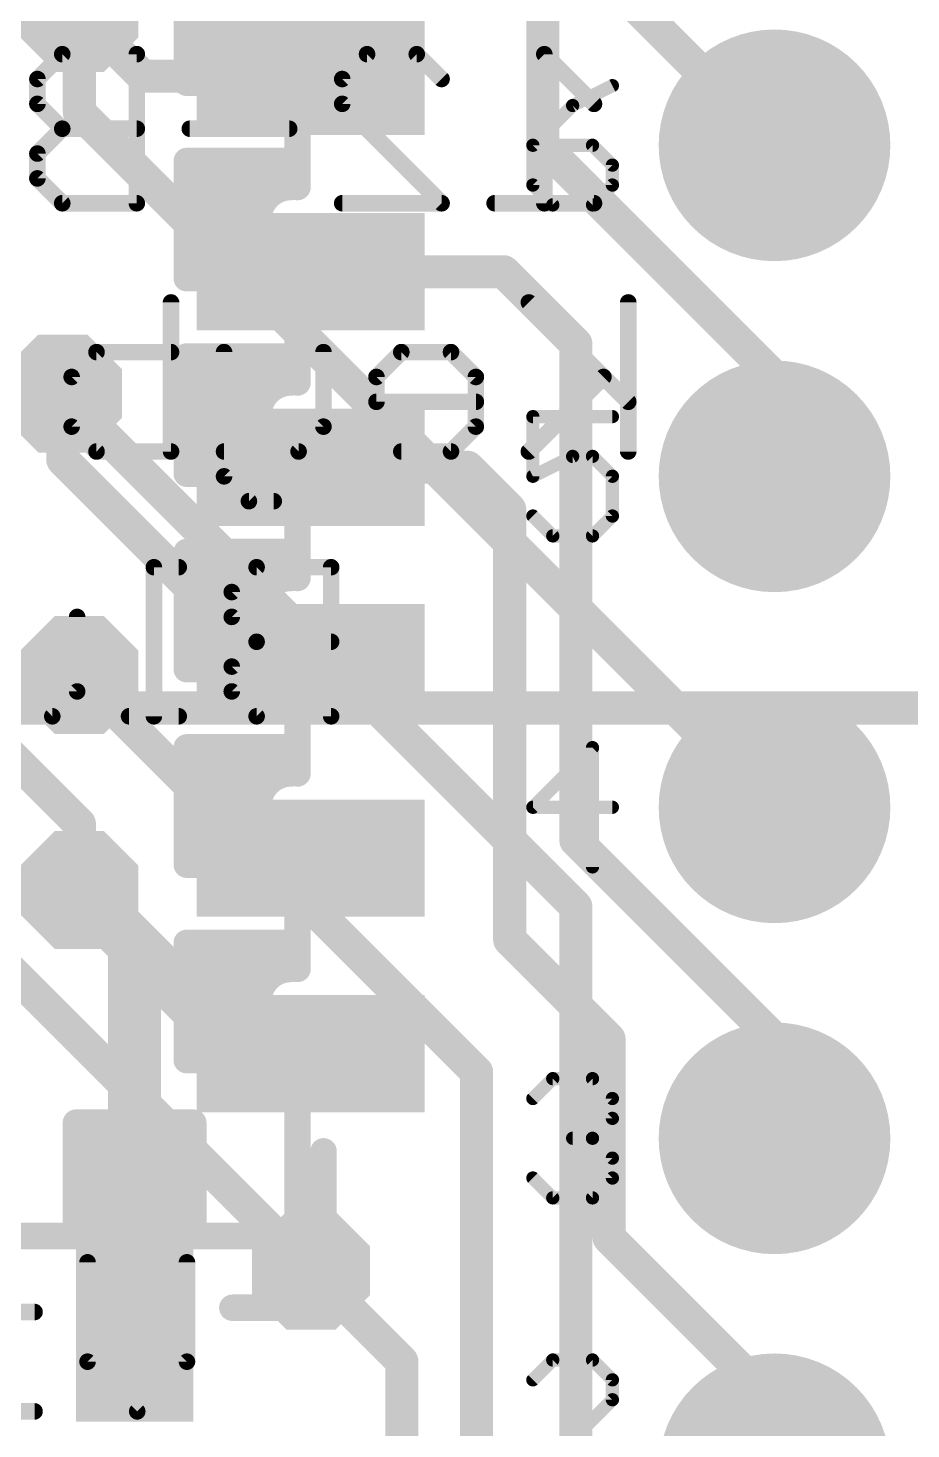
# Model space of a CAD drawing. Extents: x -8.4 to 31.7, y -7.2 to 47.3.
# Drawn here: x 15.86 to 22.64, y 10.47 to 21.22 of the extents above; entities that cross this region are included whole.
import ezdxf

# ---------------------------------------------------------------- set-up
doc = ezdxf.new("R2010")
doc.units = 0
for name, color, linetype in [('1', 12, 'CONTINUOUS'), ('16', 132, 'CONTINUOUS'), ('17', 110, 'CONTINUOUS'), ('18', 110, 'CONTINUOUS'), ('21', 4, 'CONTINUOUS'), ('22', 6, 'CONTINUOUS'), ('51', 253, 'CONTINUOUS')]:
    doc.layers.add(name, color=color, linetype=linetype)

# ---------------------------------------------------------------- blocks, each defined once
blk = doc.blocks.new('RECT')
blk.add_solid([(-0.5, -0.5), (0.5, -0.5), (-0.5, 0.5), (0.5, 0.5)])
blk = doc.blocks.new('ROUNDP')
at = {"const_width": 0.5}
blk.add_lwpolyline([(0, -0.25, 1), (0, 0.25, 1), (0, -0.25)], format="xyb", dxfattribs=at)
blk = doc.blocks.new('OCTAGONV')
at = {"const_width": 0.5}
blk.add_lwpolyline([(-0.25, -0.1036), (-0.25, 0.1036), (-0.1036, 0.25), (0.1036, 0.25), (0.25, 0.1036), (0.25, -0.1036), (0.1036, -0.25), (-0.1036, -0.25), (-0.25, -0.1036), (-0.25, 0.1036)], dxfattribs=at)

msp = doc.modelspace()

# ---------------------------------------------------------------- linework, layer by layer
at = {"layer": '1'}
for points, const_width in [([(19.812, 21.844), (19.812, 20.32)], 0.254), ([(20.32, 21.59), (21.59, 20.32)], 0.254), ([(16.742, 20.85), (16.256, 21.336)], 0.254), ([(18.03, 20.85), (16.742, 20.85)], 0.254), ([(19.812, 20.32), (21.59, 18.542)], 0.254), ([(18.03, 19.35), (19.512, 19.35)], 0.254), ([(19.512, 19.35), (20.066, 18.796)], 0.254), ([(20.066, 18.796), (20.066, 14.986)], 0.254), ([(21.59, 18.542), (21.59, 17.78)], 0.254), ([(16.129, 18.415), (16.129, 17.907)], 0.254), ([(16.129, 17.907), (17.686, 16.35)], 0.254), ([(18.03, 17.85), (19.234, 17.85)], 0.254), ([(19.234, 17.85), (19.558, 17.526)], 0.254), ([(19.558, 17.526), (19.558, 14.224)], 0.254), ([(17.686, 16.35), (18.03, 16.35)], 0.254), ([(16.256, 16.256), (17.662, 14.85)], 0.254), ([(20.066, 14.986), (21.59, 13.462)], 0.254), ([(17.662, 14.85), (18.03, 14.85)], 0.254), ([(16.68, 14.181), (16.256, 14.605)], 0.4064), ([(16.68, 11.4), (16.68, 14.181)], 0.4064), ([(16.68, 14.181), (17.511, 13.35)], 0.4064), ([(19.558, 14.224), (20.32, 13.462)], 0.254), ([(17.511, 13.35), (18.03, 13.35)], 0.4064), ([(20.32, 13.462), (20.32, 11.938)], 0.254), ([(21.59, 13.462), (21.59, 12.7)], 0.254), ([(20.32, 11.938), (21.59, 10.668)], 0.254), ([(18.034, 11.684), (18.73, 10.988)], 0.254), ([(18.73, 10.988), (18.73, 9.398)], 0.254), ([(21.59, 10.668), (21.59, 10.16)], 0.254)]:
    msp.add_lwpolyline(points, dxfattribs=dict(at, const_width=const_width))
for points, const_width in [([(16.742, 20.9135, 1), (16.742, 20.7865)], 0.127), ([(18.03, 20.7865, 1), (18.03, 20.9135)], 0.127), ([(16.6971, 20.8051, 1), (16.7869, 20.8949)], 0.127), ([(19.8569, 20.3649, 1), (19.7671, 20.2751)], 0.127), ([(21.5451, 20.2751, 1), (21.6349, 20.3649)], 0.127), ([(19.7485, 20.32, 1), (19.8755, 20.32)], 0.127), ([(18.03, 19.4135, 1), (18.03, 19.2865)], 0.127), ([(19.5569, 19.3949, 1), (19.4671, 19.3051)], 0.127), ([(19.512, 19.2865, 1), (19.512, 19.4135)], 0.127), ([(20.1295, 18.796, 1), (20.0025, 18.796)], 0.127), ([(20.0211, 18.7511, 1), (20.1109, 18.8409)], 0.127), ([(21.6535, 18.542, 1), (21.5265, 18.542)], 0.127), ([(21.5451, 18.4971, 1), (21.6349, 18.5869)], 0.127), ([(16.1925, 18.415, 1), (16.0655, 18.415)], 0.127), ([(16.1739, 17.9519, 1), (16.0841, 17.8621)], 0.127), ([(16.0655, 17.907, 1), (16.1925, 17.907)], 0.127), ([(18.03, 17.9135, 1), (18.03, 17.7865)], 0.127), ([(19.2789, 17.8949, 1), (19.1891, 17.8051)], 0.127), ([(19.234, 17.7865, 1), (19.234, 17.9135)], 0.127), ([(21.5265, 17.78, 1), (21.6535, 17.78)], 0.127), ([(19.6215, 17.526, 1), (19.4945, 17.526)], 0.127), ([(19.5131, 17.4811, 1), (19.6029, 17.5709)], 0.127), ([(17.686, 16.4135, 1), (17.686, 16.2865)], 0.127), ([(17.6411, 16.3051, 1), (17.7309, 16.3949)], 0.127), ([(18.03, 16.2865, 1), (18.03, 16.4135)], 0.127), ([(16.3009, 16.3009, 1), (16.2111, 16.2111)], 0.127), ([(20.1109, 15.0309, 1), (20.0211, 14.9411)], 0.127), ([(17.662, 14.9135, 1), (17.662, 14.7865)], 0.127), ([(17.6171, 14.8051, 1), (17.7069, 14.8949)], 0.127), ([(18.03, 14.7865, 1), (18.03, 14.9135)], 0.127), ([(20.0025, 14.986, 1), (20.1295, 14.986)], 0.127), ([(16.3278, 14.6768, 1), (16.1842, 14.5332)], 0.2032), ([(16.7816, 14.181, 1), (16.5784, 14.181)], 0.2032), ([(16.7518, 14.2528, 1), (16.6082, 14.1092)], 0.2032), ([(16.6082, 14.1092, 1), (16.7518, 14.2528)], 0.2032), ([(19.6029, 14.2689, 1), (19.5131, 14.1791)], 0.127), ([(19.4945, 14.224, 1), (19.6215, 14.224)], 0.127), ([(17.511, 13.4516, 1), (17.511, 13.2484)], 0.2032), ([(18.03, 13.2484, 1), (18.03, 13.4516)], 0.2032), ([(20.3835, 13.462, 1), (20.2565, 13.462)], 0.127), ([(20.2751, 13.4171, 1), (20.3649, 13.5069)], 0.127), ([(21.6535, 13.462, 1), (21.5265, 13.462)], 0.127), ([(21.5451, 13.4171, 1), (21.6349, 13.5069)], 0.127), ([(17.4392, 13.2782, 1), (17.5828, 13.4218)], 0.2032), ([(21.5265, 12.7, 1), (21.6535, 12.7)], 0.127), ([(20.3649, 11.9829, 1), (20.2751, 11.8931)], 0.127), ([(20.2565, 11.938, 1), (20.3835, 11.938)], 0.127), ([(18.0789, 11.7289, 1), (17.9891, 11.6391)], 0.127), ([(16.5784, 11.4, 1), (16.7816, 11.4)], 0.2032), ([(18.7935, 10.988, 1), (18.6665, 10.988)], 0.127), ([(18.6851, 10.9431, 1), (18.7749, 11.0329)], 0.127), ([(21.6535, 10.668, 1), (21.5265, 10.668)], 0.127), ([(21.5451, 10.6231, 1), (21.6349, 10.7129)], 0.127)]:
    msp.add_lwpolyline(points, format="xyb", dxfattribs=dict(at, const_width=const_width))
at = {"layer": '16', "const_width": 0.254}
for points in [[(16.256, 21.336), (16.256, 20.574)], [(16.256, 20.574), (21.59, 15.24)], [(16.129, 18.415), (20.066, 14.478)], [(16.256, 16.256), (19.304, 13.208)], [(23.622, 16.002), (0.254, 16.002)], [(15.621, 15.748), (16.256, 15.113)], [(16.256, 15.113), (16.256, 14.605)], [(20.066, 14.478), (20.066, 9.652)], [(15.367, 14.351), (18.034, 11.684)], [(19.304, 13.208), (19.304, 7.366)]]:
    msp.add_lwpolyline(points, dxfattribs=at)
at = {"layer": '16', "const_width": 0.127}
for points in [[(16.3009, 20.6189, 1), (16.2111, 20.5291)], [(16.1925, 20.574, 1), (16.3195, 20.574)], [(16.1739, 18.4599, 1), (16.0841, 18.3701)], [(16.3009, 16.3009, 1), (16.2111, 16.2111)], [(21.5451, 15.1951, 1), (21.6349, 15.2849)], [(16.3195, 15.113, 1), (16.1925, 15.113)], [(16.2111, 15.0681, 1), (16.3009, 15.1579)], [(16.1925, 14.605, 1), (16.3195, 14.605)], [(20.1295, 14.478, 1), (20.0025, 14.478)], [(20.0211, 14.4331, 1), (20.1109, 14.5229)], [(19.3675, 13.208, 1), (19.2405, 13.208)], [(19.2591, 13.1631, 1), (19.3489, 13.2529)], [(17.9891, 11.6391, 1), (18.0789, 11.7289)]]:
    msp.add_lwpolyline(points, format="xyb", dxfattribs=at)
at = {"layer": '21'}
for points, const_width in [([(20.3459, 20.778), (20.0409, 20.6255)], 0.1016), ([(20.0409, 20.6255), (19.7358, 20.3204)], 0.1016), ([(19.7358, 20.3204), (19.7358, 20.0153)], 0.1016), ([(20.1934, 20.3204), (19.7358, 20.3204)], 0.1016), ([(20.3459, 20.1679), (20.1934, 20.3204)], 0.1016), ([(20.3459, 20.0153), (20.3459, 20.1679)], 0.1016), ([(19.7358, 20.0153), (19.8883, 19.8628)], 0.1016), ([(20.1934, 19.8628), (20.3459, 20.0153)], 0.1016), ([(19.8883, 19.8628), (20.1934, 19.8628)], 0.1016), ([(20.3459, 18.238), (19.7358, 18.238)], 0.1016), ([(19.7358, 18.238), (19.7358, 17.7804)], 0.1016), ([(19.7358, 17.7804), (20.0409, 17.9329)], 0.1016), ([(20.0409, 17.9329), (20.1934, 17.9329)], 0.1016), ([(20.1934, 17.9329), (20.3459, 17.7804)], 0.1016), ([(20.3459, 17.7804), (20.3459, 17.4753)], 0.1016), ([(19.8883, 17.3228), (19.7358, 17.4753)], 0.1016), ([(20.3459, 17.4753), (20.1934, 17.3228)], 0.1016), ([(20.1934, 17.3228), (19.8883, 17.3228)], 0.1016), ([(20.1934, 15.698), (19.7358, 15.2404)], 0.1016), ([(20.1934, 14.7828), (20.1934, 15.698)], 0.1016), ([(19.7358, 15.2404), (20.3459, 15.2404)], 0.1016), ([(19.7358, 13.0055), (19.8883, 13.158)], 0.1016), ([(19.8883, 13.158), (20.1934, 13.158)], 0.1016), ([(20.1934, 13.158), (20.3459, 13.0055)], 0.1016), ([(20.3459, 13.0055), (20.3459, 12.8529)], 0.1016), ([(20.3459, 12.8529), (20.1934, 12.7004)], 0.1016), ([(18.13, 12.6), (18.13, 11.4)], 0.2032), ([(20.1934, 12.7004), (20.0409, 12.7004)], 0.1016), ([(20.1934, 12.7004), (20.3459, 12.5479)], 0.1016), ([(20.3459, 12.5479), (20.3459, 12.3953)], 0.1016), ([(19.8883, 12.2428), (19.7358, 12.3953)], 0.1016), ([(20.3459, 12.3953), (20.1934, 12.2428)], 0.1016), ([(20.1934, 12.2428), (19.8883, 12.2428)], 0.1016), ([(18.13, 11.4), (17.43, 11.4)], 0.2032), ([(19.8883, 10.999), (19.7358, 10.8465)], 0.1016), ([(20.1934, 10.999), (19.8883, 10.999)], 0.1016), ([(20.3459, 10.8465), (20.1934, 10.999)], 0.1016), ([(20.3459, 10.6939), (20.3459, 10.8465)], 0.1016), ([(19.7358, 10.0838), (20.3459, 10.6939)], 0.1016)]:
    msp.add_lwpolyline(points, dxfattribs=dict(at, const_width=const_width))
for points, const_width in [([(20.3573, 20.7553, 1), (20.3346, 20.8007)], 0.0508), ([(20.0295, 20.6482, 1), (20.0522, 20.6027)], 0.0508), ([(20.0588, 20.6075, 1), (20.0229, 20.6434)], 0.0508), ([(19.7178, 20.3384, 1), (19.7538, 20.3024)], 0.0508), ([(19.7612, 20.3204, 1), (19.7104, 20.3204)], 0.0508), ([(19.7358, 20.3458, 1), (19.7358, 20.295)], 0.0508), ([(20.2114, 20.3384, 1), (20.1754, 20.3024)], 0.0508), ([(20.1934, 20.295, 1), (20.1934, 20.3458)], 0.0508), ([(20.3713, 20.1679, 1), (20.3205, 20.1679)], 0.0508), ([(20.328, 20.1499, 1), (20.3639, 20.1858)], 0.0508), ([(19.7538, 20.0333, 1), (19.7178, 19.9974)], 0.0508), ([(19.7104, 20.0153, 1), (19.7612, 20.0153)], 0.0508), ([(20.3205, 20.0153, 1), (20.3713, 20.0153)], 0.0508), ([(20.3639, 19.9974, 1), (20.328, 20.0333)], 0.0508), ([(19.8883, 19.8882, 1), (19.8883, 19.8374)], 0.0508), ([(19.8704, 19.8448, 1), (19.9063, 19.8808)], 0.0508), ([(20.1754, 19.8808, 1), (20.2114, 19.8448)], 0.0508), ([(20.1934, 19.8374, 1), (20.1934, 19.8882)], 0.0508), ([(19.7358, 18.2634, 1), (19.7358, 18.2126)], 0.0508), ([(19.7612, 18.238, 1), (19.7104, 18.238)], 0.0508), ([(20.3459, 18.2126, 1), (20.3459, 18.2634)], 0.0508), ([(20.0409, 17.9583, 1), (20.0409, 17.9075)], 0.0508), ([(20.0522, 17.9102, 1), (20.0295, 17.9556)], 0.0508), ([(20.2114, 17.9509, 1), (20.1754, 17.915)], 0.0508), ([(20.1934, 17.9075, 1), (20.1934, 17.9583)], 0.0508), ([(19.7244, 17.8031, 1), (19.7472, 17.7577)], 0.0508), ([(19.7104, 17.7804, 1), (19.7612, 17.7804)], 0.0508), ([(20.3713, 17.7804, 1), (20.3205, 17.7804)], 0.0508), ([(20.328, 17.7624, 1), (20.3639, 17.7984)], 0.0508), ([(19.7538, 17.4933, 1), (19.7178, 17.4574)], 0.0508), ([(20.3639, 17.4574, 1), (20.328, 17.4933)], 0.0508), ([(20.3205, 17.4753, 1), (20.3713, 17.4753)], 0.0508), ([(19.8883, 17.3482, 1), (19.8883, 17.2974)], 0.0508), ([(19.8704, 17.3048, 1), (19.9063, 17.3408)], 0.0508), ([(20.1754, 17.3408, 1), (20.2114, 17.3048)], 0.0508), ([(20.1934, 17.2974, 1), (20.1934, 17.3482)], 0.0508), ([(20.2188, 15.698, 1), (20.168, 15.698)], 0.0508), ([(20.2114, 15.68, 1), (20.1754, 15.7159)], 0.0508), ([(19.7178, 15.2584, 1), (19.7538, 15.2224)], 0.0508), ([(19.7358, 15.2658, 1), (19.7358, 15.215)], 0.0508), ([(20.3459, 15.215, 1), (20.3459, 15.2658)], 0.0508), ([(20.168, 14.7828, 1), (20.2188, 14.7828)], 0.0508), ([(19.8883, 13.1834, 1), (19.8883, 13.1326)], 0.0508), ([(19.9063, 13.14, 1), (19.8704, 13.1759)], 0.0508), ([(20.2114, 13.1759, 1), (20.1754, 13.14)], 0.0508), ([(20.1934, 13.1326, 1), (20.1934, 13.1834)], 0.0508), ([(19.7178, 13.0234, 1), (19.7538, 12.9875)], 0.0508), ([(20.3713, 13.0055, 1), (20.3205, 13.0055)], 0.0508), ([(20.328, 12.9875, 1), (20.3639, 13.0234)], 0.0508), ([(20.3639, 12.835, 1), (20.328, 12.8709)], 0.0508), ([(20.3205, 12.8529, 1), (20.3713, 12.8529)], 0.0508), ([(18.1808, 12.6, 1), (18.0792, 12.6)], 0.1016), ([(20.0409, 12.7258, 1), (20.0409, 12.675)], 0.0508), ([(20.2114, 12.7184, 1), (20.1754, 12.6824)], 0.0508), ([(20.1754, 12.7184, 1), (20.2114, 12.6824)], 0.0508), ([(20.1934, 12.675, 1), (20.1934, 12.7258)], 0.0508), ([(20.3713, 12.5479, 1), (20.3205, 12.5479)], 0.0508), ([(20.328, 12.5299, 1), (20.3639, 12.5658)], 0.0508), ([(19.7538, 12.4133, 1), (19.7178, 12.3774)], 0.0508), ([(20.3205, 12.3953, 1), (20.3713, 12.3953)], 0.0508), ([(20.3639, 12.3774, 1), (20.328, 12.4133)], 0.0508), ([(19.8883, 12.2682, 1), (19.8883, 12.2174)], 0.0508), ([(19.8704, 12.2248, 1), (19.9063, 12.2608)], 0.0508), ([(20.1754, 12.2608, 1), (20.2114, 12.2248)], 0.0508), ([(20.1934, 12.2174, 1), (20.1934, 12.2682)], 0.0508), ([(17.43, 11.4508, 1), (17.43, 11.3492)], 0.1016), ([(18.0792, 11.4, 1), (18.1808, 11.4)], 0.1016), ([(18.13, 11.3492, 1), (18.13, 11.4508)], 0.1016), ([(19.8883, 11.0244, 1), (19.8883, 10.9736)], 0.0508), ([(19.9063, 10.981, 1), (19.8704, 11.0169)], 0.0508), ([(20.2114, 11.0169, 1), (20.1754, 10.981)], 0.0508), ([(20.1934, 10.9736, 1), (20.1934, 11.0244)], 0.0508), ([(19.7178, 10.8644, 1), (19.7538, 10.8285)], 0.0508), ([(20.3713, 10.8465, 1), (20.3205, 10.8465)], 0.0508), ([(20.328, 10.8285, 1), (20.3639, 10.8644)], 0.0508), ([(20.3205, 10.6939, 1), (20.3713, 10.6939)], 0.0508), ([(20.3639, 10.676, 1), (20.328, 10.7119)], 0.0508)]:
    msp.add_lwpolyline(points, format="xyb", dxfattribs=dict(at, const_width=const_width))
at = {"layer": '22', "const_width": 0.127}
for points in [[(16.1247, 21.0195), (15.9341, 20.8288)], [(16.6967, 21.0195), (16.1247, 21.0195)], [(16.6967, 19.8755), (16.6967, 21.0195)], [(18.2728, 20.8288), (18.4635, 21.0195)], [(18.4635, 21.0195), (18.8448, 21.0195)], [(18.8448, 21.0195), (19.0355, 20.8288)], [(20.2049, 20.6381), (19.8236, 21.0195)], [(19.8236, 21.0195), (19.8236, 19.8755)], [(15.9341, 20.8288), (15.9341, 20.6381)], [(18.2728, 20.6381), (18.2728, 20.8288)], [(15.9341, 20.6381), (16.1247, 20.4475)], [(19.0355, 19.8755), (18.2728, 20.6381)], [(16.1247, 20.4475), (15.9341, 20.2568)], [(16.6967, 20.4475), (16.1247, 20.4475)], [(17.8661, 20.4475), (17.1035, 20.4475)], [(15.9341, 20.2568), (15.9341, 20.0662)], [(15.9341, 20.0662), (16.1247, 19.8755)], [(16.1247, 19.8755), (16.6967, 19.8755)], [(18.2728, 19.8755), (19.0355, 19.8755)], [(20.2049, 19.8755), (19.4422, 19.8755)], [(16.9595, 19.1145), (16.9595, 17.9705)], [(20.4677, 18.3518), (19.705, 19.1145)], [(20.4677, 19.1145), (20.4677, 17.9705)], [(16.1969, 18.5425), (16.3875, 18.7332)], [(16.3875, 18.7332), (16.9595, 18.7332)], [(17.3663, 18.7332), (17.3663, 17.7798)], [(18.1289, 18.7332), (18.1289, 18.1612)], [(18.7263, 18.7332), (18.5356, 18.5425)], [(19.1076, 18.7332), (18.7263, 18.7332)], [(19.2983, 18.5425), (19.1076, 18.7332)], [(16.1969, 18.1612), (16.1969, 18.5425)], [(18.5356, 18.5425), (18.5356, 18.3518)], [(19.2983, 18.1612), (19.2983, 18.5425)], [(20.277, 18.5425), (19.705, 17.9705)], [(18.5356, 18.3518), (19.2983, 18.3518)], [(16.3875, 17.9705), (16.1969, 18.1612)], [(18.1289, 18.1612), (17.9382, 17.9705)], [(19.1076, 17.9705), (19.2983, 18.1612)], [(16.9595, 17.9705), (16.3875, 17.9705)], [(17.9382, 17.9705), (17.3663, 17.9705)], [(18.7263, 17.9705), (19.1076, 17.9705)], [(17.3663, 17.7798), (17.5569, 17.5892)], [(17.5569, 17.5892), (17.7476, 17.5892)], [(17.0186, 17.0825), (16.8279, 17.0825)], [(16.8279, 17.0825), (16.8279, 15.9385)], [(17.616, 17.0825), (17.4253, 16.8918)], [(18.188, 17.0825), (17.616, 17.0825)], [(18.188, 15.9385), (18.188, 17.0825)], [(17.4253, 16.8918), (17.4253, 16.7012)], [(16.239, 16.7012), (16.239, 16.1292)], [(17.4253, 16.7012), (17.616, 16.5105)], [(17.616, 16.5105), (17.4253, 16.3198)], [(18.188, 16.5105), (17.616, 16.5105)], [(17.4253, 16.3198), (17.4253, 16.1292)], [(16.239, 16.1292), (16.0483, 15.9385)], [(17.4253, 16.1292), (17.616, 15.9385)], [(16.0483, 15.9385), (15.4764, 15.9385)], [(17.0186, 15.9385), (16.6373, 15.9385)], [(17.616, 15.9385), (18.188, 15.9385)], [(16.3189, 10.9858), (16.3189, 11.7485)], [(17.0815, 11.7485), (17.0815, 10.9858)], [(15.9121, 11.3672), (15.7214, 11.3672)], [(16.7002, 10.6045), (16.3189, 10.9858)], [(17.0815, 10.9858), (16.7002, 10.6045)], [(15.9121, 10.6045), (15.5308, 10.6045)]]:
    msp.add_lwpolyline(points, dxfattribs=at)
at = {"layer": '22', "const_width": 0.0635}
for points in [[(16.1247, 21.0512, 1), (16.1247, 20.9877)], [(16.1472, 20.997, 1), (16.1023, 21.0419)], [(16.7285, 21.0195, 1), (16.665, 21.0195)], [(16.6967, 20.9877, 1), (16.6967, 21.0512)], [(18.4635, 21.0512, 1), (18.4635, 20.9877)], [(18.486, 20.997, 1), (18.4411, 21.0419)], [(18.8673, 21.0419, 1), (18.8224, 20.997)], [(18.8448, 20.9877, 1), (18.8448, 21.0512)], [(19.8553, 21.0195, 1), (19.7918, 21.0195)], [(19.846, 21.0419, 1), (19.8011, 20.997)], [(15.9658, 20.8288, 1), (15.9023, 20.8288)], [(15.9116, 20.8513, 1), (15.9565, 20.8064)], [(18.3046, 20.8288, 1), (18.2411, 20.8288)], [(18.2504, 20.8513, 1), (18.2953, 20.8064)], [(19.013, 20.8064, 1), (19.0579, 20.8513)], [(15.9023, 20.6381, 1), (15.9658, 20.6381)], [(15.9565, 20.6606, 1), (15.9116, 20.6157)], [(18.2411, 20.6381, 1), (18.3046, 20.6381)], [(18.2953, 20.6606, 1), (18.2504, 20.6157)], [(20.1824, 20.6157, 1), (20.2273, 20.6606)], [(16.1247, 20.4792, 1), (16.1247, 20.4157)], [(16.1472, 20.425, 1), (16.1023, 20.4699)], [(16.1023, 20.425, 1), (16.1472, 20.4699)], [(16.6967, 20.4157, 1), (16.6967, 20.4792)], [(17.1035, 20.4792, 1), (17.1035, 20.4157)], [(17.8661, 20.4157, 1), (17.8661, 20.4792)], [(15.9658, 20.2568, 1), (15.9023, 20.2568)], [(15.9116, 20.2793, 1), (15.9565, 20.2344)], [(15.9565, 20.0886, 1), (15.9116, 20.0437)], [(15.9023, 20.0662, 1), (15.9658, 20.0662)], [(16.1247, 19.9073, 1), (16.1247, 19.8438)], [(16.1023, 19.853, 1), (16.1472, 19.898)], [(16.665, 19.8755, 1), (16.7285, 19.8755)], [(16.6967, 19.8438, 1), (16.6967, 19.9073)], [(18.2728, 19.9073, 1), (18.2728, 19.8438)], [(19.013, 19.853, 1), (19.0579, 19.898)], [(19.0355, 19.8438, 1), (19.0355, 19.9073)], [(19.4422, 19.9073, 1), (19.4422, 19.8438)], [(19.7918, 19.8755, 1), (19.8553, 19.8755)], [(20.2049, 19.8438, 1), (20.2049, 19.9073)], [(16.9913, 19.1145, 1), (16.9278, 19.1145)], [(19.7275, 19.1369, 1), (19.6826, 19.092)], [(20.4994, 19.1145, 1), (20.4359, 19.1145)], [(16.3875, 18.7649, 1), (16.3875, 18.7014)], [(16.41, 18.7107, 1), (16.3651, 18.7556)], [(16.9595, 18.7014, 1), (16.9595, 18.7649)], [(17.398, 18.7332, 1), (17.3345, 18.7332)], [(18.1607, 18.7332, 1), (18.0972, 18.7332)], [(18.7263, 18.7649, 1), (18.7263, 18.7014)], [(18.7488, 18.7107, 1), (18.7039, 18.7556)], [(19.1301, 18.7556, 1), (19.0852, 18.7107)], [(19.1076, 18.7014, 1), (19.1076, 18.7649)], [(16.2286, 18.5425, 1), (16.1651, 18.5425)], [(18.5674, 18.5425, 1), (18.5039, 18.5425)], [(19.33, 18.5425, 1), (19.2665, 18.5425)], [(20.2995, 18.52, 1), (20.2546, 18.5649)], [(16.1744, 18.5649, 1), (16.2193, 18.52)], [(18.5132, 18.5649, 1), (18.5581, 18.52)], [(19.2758, 18.52, 1), (19.3207, 18.5649)], [(18.5356, 18.3836, 1), (18.5356, 18.3201)], [(19.2983, 18.3201, 1), (19.2983, 18.3836)], [(20.4452, 18.3294, 1), (20.4901, 18.3743)], [(18.5039, 18.3518, 1), (18.5674, 18.3518)], [(16.1651, 18.1612, 1), (16.2286, 18.1612)], [(16.2193, 18.1836, 1), (16.1744, 18.1387)], [(18.0972, 18.1612, 1), (18.1607, 18.1612)], [(18.1514, 18.1387, 1), (18.1064, 18.1836)], [(19.2665, 18.1612, 1), (19.33, 18.1612)], [(19.3207, 18.1387, 1), (19.2758, 18.1836)], [(16.3875, 18.0023, 1), (16.3875, 17.9388)], [(16.3651, 17.948, 1), (16.41, 17.993)], [(16.9278, 17.9705, 1), (16.9913, 17.9705)], [(16.9595, 17.9388, 1), (16.9595, 18.0023)], [(17.3663, 18.0023, 1), (17.3663, 17.9388)], [(17.9158, 17.993, 1), (17.9607, 17.948)], [(17.9382, 17.9388, 1), (17.9382, 18.0023)], [(18.7263, 18.0023, 1), (18.7263, 17.9388)], [(19.0852, 17.993, 1), (19.1301, 17.948)], [(19.1076, 17.9388, 1), (19.1076, 18.0023)], [(19.6826, 17.993, 1), (19.7275, 17.948)], [(20.4359, 17.9705, 1), (20.4994, 17.9705)], [(17.3345, 17.7798, 1), (17.398, 17.7798)], [(17.3887, 17.8023, 1), (17.3438, 17.7574)], [(17.5569, 17.6209, 1), (17.5569, 17.5574)], [(17.5345, 17.5667, 1), (17.5794, 17.6116)], [(17.7476, 17.5574, 1), (17.7476, 17.6209)], [(16.8279, 17.1142, 1), (16.8279, 17.0507)], [(16.8597, 17.0825, 1), (16.7962, 17.0825)], [(17.0186, 17.0507, 1), (17.0186, 17.1142)], [(17.616, 17.1142, 1), (17.616, 17.0507)], [(17.6385, 17.06, 1), (17.5936, 17.1049)], [(18.2197, 17.0825, 1), (18.1562, 17.0825)], [(18.188, 17.0507, 1), (18.188, 17.1142)], [(17.4571, 16.8918, 1), (17.3936, 16.8918)], [(17.4029, 16.9143, 1), (17.4478, 16.8694)], [(16.2708, 16.7012, 1), (16.2073, 16.7012)], [(17.4478, 16.7236, 1), (17.4029, 16.6787)], [(17.3936, 16.7012, 1), (17.4571, 16.7012)], [(17.616, 16.5422, 1), (17.616, 16.4787)], [(17.5936, 16.488, 1), (17.6385, 16.5329)], [(17.6385, 16.488, 1), (17.5936, 16.5329)], [(18.188, 16.4787, 1), (18.188, 16.5422)], [(17.4571, 16.3198, 1), (17.3936, 16.3198)], [(17.4029, 16.3423, 1), (17.4478, 16.2974)], [(16.2073, 16.1292, 1), (16.2708, 16.1292)], [(16.2615, 16.1067, 1), (16.2166, 16.1516)], [(17.4478, 16.1516, 1), (17.4029, 16.1067)], [(17.3936, 16.1292, 1), (17.4571, 16.1292)], [(16.0259, 15.961, 1), (16.0708, 15.916)], [(16.0483, 15.9068, 1), (16.0483, 15.9703)], [(16.6373, 15.9703, 1), (16.6373, 15.9068)], [(16.7962, 15.9385, 1), (16.8597, 15.9385)], [(17.0186, 15.9068, 1), (17.0186, 15.9703)], [(17.616, 15.9703, 1), (17.616, 15.9068)], [(17.5936, 15.916, 1), (17.6385, 15.961)], [(18.1562, 15.9385, 1), (18.2197, 15.9385)], [(18.188, 15.9068, 1), (18.188, 15.9703)], [(16.3506, 11.7485, 1), (16.2871, 11.7485)], [(17.1133, 11.7485, 1), (17.0498, 11.7485)], [(15.9121, 11.3354, 1), (15.9121, 11.3989)], [(16.2871, 10.9858, 1), (16.3506, 10.9858)], [(16.3413, 11.0083, 1), (16.2964, 10.9634)], [(17.0498, 10.9858, 1), (17.1133, 10.9858)], [(17.104, 10.9634, 1), (17.059, 11.0083)], [(15.9121, 10.5727, 1), (15.9121, 10.6363)], [(16.6777, 10.627, 1), (16.7226, 10.582)], [(16.6777, 10.582, 1), (16.7226, 10.627)]]:
    msp.add_lwpolyline(points, format="xyb", dxfattribs=at)
at = {"layer": '51', "const_width": 0.2032}
for points in [[(17.08, 20.8), (17.08, 21.7)], [(17.88, 21), (17.88, 20.8)], [(17.93, 21), (17.93, 20)], [(17.88, 20.8), (17.08, 20.8)], [(17.08, 19.3), (17.08, 20.2)], [(17.08, 20.2), (17.88, 20.2)], [(17.88, 20.2), (17.88, 20)], [(17.88, 19.5), (17.88, 19.3)], [(17.93, 19.5), (17.93, 18.5)], [(17.88, 19.3), (17.08, 19.3)], [(17.08, 17.8), (17.08, 18.7)], [(17.08, 18.7), (17.88, 18.7)], [(17.88, 18.7), (17.88, 18.5)], [(17.88, 18), (17.88, 17.8)], [(17.93, 18), (17.93, 17)], [(17.88, 17.8), (17.08, 17.8)], [(17.08, 16.3), (17.08, 17.2)], [(17.08, 17.2), (17.88, 17.2)], [(17.88, 17.2), (17.88, 17)], [(17.88, 16.5), (17.88, 16.3)], [(17.93, 16.5), (17.93, 15.5)], [(17.88, 16.3), (17.08, 16.3)], [(17.08, 14.8), (17.08, 15.7)], [(17.08, 15.7), (17.88, 15.7)], [(17.88, 15.7), (17.88, 15.5)], [(17.88, 15), (17.88, 14.8)], [(17.93, 15), (17.93, 14)], [(17.88, 14.8), (17.08, 14.8)], [(17.08, 13.3), (17.08, 14.2)], [(17.08, 14.2), (17.88, 14.2)], [(17.88, 14.2), (17.88, 14)], [(17.88, 13.5), (17.88, 13.3)], [(17.93, 13.5), (17.93, 11.95)], [(17.88, 13.3), (17.08, 13.3)], [(17.13, 12.82), (16.23, 12.82)], [(16.23, 12.82), (16.23, 12.02)], [(17.13, 12.02), (17.13, 12.82)], [(15.43, 11.95), (16.43, 11.95)], [(16.23, 12.02), (16.43, 12.02)], [(16.93, 12.02), (17.13, 12.02)], [(17.93, 11.95), (16.93, 11.95)]]:
    msp.add_lwpolyline(points, dxfattribs=at)
at = {"layer": '51'}
for points, const_width in [([(17.88, 21.5, 0.4142), (17.63, 21.25)], 0.2032), ([(17.63, 21.25, 0.4142), (17.88, 21)], 0.2032), ([(17.6808, 21.25, 1), (17.5792, 21.25)], 0.1016), ([(17.5792, 21.25, 1), (17.6808, 21.25)], 0.1016), ([(17.9308, 21, 1), (17.8292, 21)], 0.1016), ([(17.9808, 21, 1), (17.8792, 21)], 0.1016), ([(17.88, 20.9492, 1), (17.88, 21.0508)], 0.1016), ([(17.08, 20.8508, 1), (17.08, 20.7492)], 0.1016), ([(17.88, 20.7492, 1), (17.88, 20.8508)], 0.1016), ([(17.0292, 20.8, 1), (17.1308, 20.8)], 0.1016), ([(17.8292, 20.8, 1), (17.9308, 20.8)], 0.1016), ([(17.1308, 20.2, 1), (17.0292, 20.2)], 0.1016), ([(17.08, 20.2508, 1), (17.08, 20.1492)], 0.1016), ([(17.9308, 20.2, 1), (17.8292, 20.2)], 0.1016), ([(17.88, 20.1492, 1), (17.88, 20.2508)], 0.1016), ([(17.88, 20, 0.4142), (17.63, 19.75)], 0.2032), ([(17.8292, 20, 1), (17.9308, 20)], 0.1016), ([(17.8792, 20, 1), (17.9808, 20)], 0.1016), ([(17.88, 19.9492, 1), (17.88, 20.0508)], 0.1016), ([(17.63, 19.75, 0.4142), (17.88, 19.5)], 0.2032), ([(17.6808, 19.75, 1), (17.5792, 19.75)], 0.1016), ([(17.5792, 19.75, 1), (17.6808, 19.75)], 0.1016), ([(17.9308, 19.5, 1), (17.8292, 19.5)], 0.1016), ([(17.9808, 19.5, 1), (17.8792, 19.5)], 0.1016), ([(17.88, 19.4492, 1), (17.88, 19.5508)], 0.1016), ([(17.08, 19.3508, 1), (17.08, 19.2492)], 0.1016), ([(17.88, 19.2492, 1), (17.88, 19.3508)], 0.1016), ([(17.0292, 19.3, 1), (17.1308, 19.3)], 0.1016), ([(17.8292, 19.3, 1), (17.9308, 19.3)], 0.1016), ([(17.1308, 18.7, 1), (17.0292, 18.7)], 0.1016), ([(17.08, 18.7508, 1), (17.08, 18.6492)], 0.1016), ([(17.9308, 18.7, 1), (17.8292, 18.7)], 0.1016), ([(17.88, 18.6492, 1), (17.88, 18.7508)], 0.1016), ([(17.88, 18.5, 0.4142), (17.63, 18.25)], 0.2032), ([(17.88, 18.4492, 1), (17.88, 18.5508)], 0.1016), ([(17.8292, 18.5, 1), (17.9308, 18.5)], 0.1016), ([(17.8792, 18.5, 1), (17.9808, 18.5)], 0.1016), ([(17.63, 18.25, 0.4142), (17.88, 18)], 0.2032), ([(17.6808, 18.25, 1), (17.5792, 18.25)], 0.1016), ([(17.5792, 18.25, 1), (17.6808, 18.25)], 0.1016), ([(17.9308, 18, 1), (17.8292, 18)], 0.1016), ([(17.9808, 18, 1), (17.8792, 18)], 0.1016), ([(17.88, 17.9492, 1), (17.88, 18.0508)], 0.1016), ([(17.08, 17.8508, 1), (17.08, 17.7492)], 0.1016), ([(17.0292, 17.8, 1), (17.1308, 17.8)], 0.1016), ([(17.8292, 17.8, 1), (17.9308, 17.8)], 0.1016), ([(17.88, 17.7492, 1), (17.88, 17.8508)], 0.1016), ([(17.1308, 17.2, 1), (17.0292, 17.2)], 0.1016), ([(17.08, 17.2508, 1), (17.08, 17.1492)], 0.1016), ([(17.9308, 17.2, 1), (17.8292, 17.2)], 0.1016), ([(17.88, 17.1492, 1), (17.88, 17.2508)], 0.1016), ([(17.88, 17, 0.4142), (17.63, 16.75)], 0.2032), ([(17.88, 16.9492, 1), (17.88, 17.0508)], 0.1016), ([(17.8292, 17, 1), (17.9308, 17)], 0.1016), ([(17.8792, 17, 1), (17.9808, 17)], 0.1016), ([(17.63, 16.75, 0.4142), (17.88, 16.5)], 0.2032), ([(17.6808, 16.75, 1), (17.5792, 16.75)], 0.1016), ([(17.5792, 16.75, 1), (17.6808, 16.75)], 0.1016), ([(17.9308, 16.5, 1), (17.8292, 16.5)], 0.1016), ([(17.9808, 16.5, 1), (17.8792, 16.5)], 0.1016), ([(17.88, 16.4492, 1), (17.88, 16.5508)], 0.1016), ([(17.08, 16.3508, 1), (17.08, 16.2492)], 0.1016), ([(17.0292, 16.3, 1), (17.1308, 16.3)], 0.1016), ([(17.8292, 16.3, 1), (17.9308, 16.3)], 0.1016), ([(17.88, 16.2492, 1), (17.88, 16.3508)], 0.1016), ([(17.1308, 15.7, 1), (17.0292, 15.7)], 0.1016), ([(17.08, 15.7508, 1), (17.08, 15.6492)], 0.1016), ([(17.9308, 15.7, 1), (17.8292, 15.7)], 0.1016), ([(17.88, 15.6492, 1), (17.88, 15.7508)], 0.1016), ([(17.88, 15.5, 0.4142), (17.63, 15.25)], 0.2032), ([(17.88, 15.4492, 1), (17.88, 15.5508)], 0.1016), ([(17.8292, 15.5, 1), (17.9308, 15.5)], 0.1016), ([(17.8792, 15.5, 1), (17.9808, 15.5)], 0.1016), ([(17.63, 15.25, 0.4142), (17.88, 15)], 0.2032), ([(17.6808, 15.25, 1), (17.5792, 15.25)], 0.1016), ([(17.5792, 15.25, 1), (17.6808, 15.25)], 0.1016), ([(17.9308, 15, 1), (17.8292, 15)], 0.1016), ([(17.9808, 15, 1), (17.8792, 15)], 0.1016), ([(17.88, 14.9492, 1), (17.88, 15.0508)], 0.1016), ([(17.08, 14.8508, 1), (17.08, 14.7492)], 0.1016), ([(17.0292, 14.8, 1), (17.1308, 14.8)], 0.1016), ([(17.8292, 14.8, 1), (17.9308, 14.8)], 0.1016), ([(17.88, 14.7492, 1), (17.88, 14.8508)], 0.1016), ([(17.1308, 14.2, 1), (17.0292, 14.2)], 0.1016), ([(17.08, 14.2508, 1), (17.08, 14.1492)], 0.1016), ([(17.9308, 14.2, 1), (17.8292, 14.2)], 0.1016), ([(17.88, 14.1492, 1), (17.88, 14.2508)], 0.1016), ([(17.88, 14, 0.4142), (17.63, 13.75)], 0.2032), ([(17.88, 13.9492, 1), (17.88, 14.0508)], 0.1016), ([(17.8292, 14, 1), (17.9308, 14)], 0.1016), ([(17.8792, 14, 1), (17.9808, 14)], 0.1016), ([(17.63, 13.75, 0.4142), (17.88, 13.5)], 0.2032), ([(17.6808, 13.75, 1), (17.5792, 13.75)], 0.1016), ([(17.5792, 13.75, 1), (17.6808, 13.75)], 0.1016), ([(17.9308, 13.5, 1), (17.8292, 13.5)], 0.1016), ([(17.9808, 13.5, 1), (17.8792, 13.5)], 0.1016), ([(17.88, 13.4492, 1), (17.88, 13.5508)], 0.1016), ([(17.08, 13.3508, 1), (17.08, 13.2492)], 0.1016), ([(17.0292, 13.3, 1), (17.1308, 13.3)], 0.1016), ([(17.8292, 13.3, 1), (17.9308, 13.3)], 0.1016), ([(17.88, 13.2492, 1), (17.88, 13.3508)], 0.1016), ([(16.23, 12.8708, 1), (16.23, 12.7692)], 0.1016), ([(16.2808, 12.82, 1), (16.1792, 12.82)], 0.1016), ([(17.1808, 12.82, 1), (17.0792, 12.82)], 0.1016), ([(17.13, 12.7692, 1), (17.13, 12.8708)], 0.1016), ([(16.68, 12.27, 0.4142), (16.43, 12.02)], 0.2032), ([(16.93, 12.02, 0.4142), (16.68, 12.27)], 0.2032), ([(16.68, 12.3208, 1), (16.68, 12.2192)], 0.1016), ([(16.68, 12.2192, 1), (16.68, 12.3208)], 0.1016), ([(16.23, 12.0708, 1), (16.23, 11.9692)], 0.1016), ([(16.1792, 12.02, 1), (16.2808, 12.02)], 0.1016), ([(16.3792, 12.02, 1), (16.4808, 12.02)], 0.1016), ([(16.43, 11.9692, 1), (16.43, 12.0708)], 0.1016), ([(16.43, 11.8992, 1), (16.43, 12.0008)], 0.1016), ([(16.93, 12.0708, 1), (16.93, 11.9692)], 0.1016), ([(16.8792, 12.02, 1), (16.9808, 12.02)], 0.1016), ([(16.93, 12.0008, 1), (16.93, 11.8992)], 0.1016), ([(17.0792, 12.02, 1), (17.1808, 12.02)], 0.1016), ([(17.13, 11.9692, 1), (17.13, 12.0708)], 0.1016), ([(17.93, 11.8992, 1), (17.93, 12.0008)], 0.1016), ([(17.8792, 11.95, 1), (17.9808, 11.95)], 0.1016)]:
    msp.add_lwpolyline(points, format="xyb", dxfattribs=dict(at, const_width=const_width))

# ---------------------------------------------------------------- block references
at = {"layer": '1', "xscale": 1.75, "yscale": 0.9}
for p, rotation in [((18.03, 20.85), 180), ((18.03, 19.35), 180), ((18.03, 17.85), 180), ((18.03, 16.35), 180), ((18.03, 14.85), 180), ((18.03, 13.35), 180), ((16.68, 11.4), 90)]:
    msp.add_blockref('RECT', p, dxfattribs=dict(at, rotation=rotation))
at = {"layer": '17', "xscale": 1.778, "yscale": 1.778}
for p in [(21.59, 20.32), (21.59, 20.32), (21.59, 17.78), (21.59, 17.78), (21.59, 15.24), (21.59, 15.24), (21.59, 12.7), (21.59, 12.7), (21.59, 10.16), (21.59, 10.16)]:
    msp.add_blockref('ROUNDP', p, dxfattribs=at)
at = {"layer": '18', "xscale": 0.9064, "yscale": 0.9064}
for p in [(16.256, 21.336), (16.256, 21.336), (16.129, 18.415), (16.129, 18.415), (16.256, 16.256), (16.256, 16.256), (16.256, 14.605), (16.256, 14.605), (18.034, 11.684), (18.034, 11.684)]:
    msp.add_blockref('OCTAGONV', p, dxfattribs=at)
at = {"layer": '51'}
for p, xscale, yscale in [((17.405, 21.25), 0.55, 0.5), ((17.48, 20.95), 0.7, 0.2), ((17.455, 20.05), 0.75, 0.2), ((17.405, 19.75), 0.55, 0.5), ((17.48, 19.45), 0.7, 0.2), ((17.455, 18.55), 0.75, 0.2), ((17.405, 18.25), 0.55, 0.5), ((17.48, 17.95), 0.7, 0.2), ((17.455, 17.05), 0.75, 0.2), ((17.405, 16.75), 0.55, 0.5), ((17.48, 16.45), 0.7, 0.2), ((17.455, 15.55), 0.75, 0.2), ((17.405, 15.25), 0.55, 0.5), ((17.48, 14.95), 0.7, 0.2), ((17.455, 14.05), 0.75, 0.2), ((17.405, 13.75), 0.55, 0.5), ((17.48, 13.45), 0.7, 0.2)]:
    msp.add_blockref('RECT', p, dxfattribs=dict(at, xscale=xscale, yscale=yscale))
at = {"layer": '51', "rotation": 270}
for p, xscale, yscale in [((21.59, 20.32), 0.508, 0.508), ((21.59, 17.78), 0.508, 0.508), ((21.59, 15.24), 0.508, 0.508), ((21.59, 12.7), 0.508, 0.508), ((16.38, 12.445), 0.75, 0.2), ((16.68, 12.495), 0.55, 0.5), ((16.98, 12.42), 0.7, 0.2)]:
    msp.add_blockref('RECT', p, dxfattribs=dict(at, xscale=xscale, yscale=yscale))

doc.saveas('drawing.dxf')
